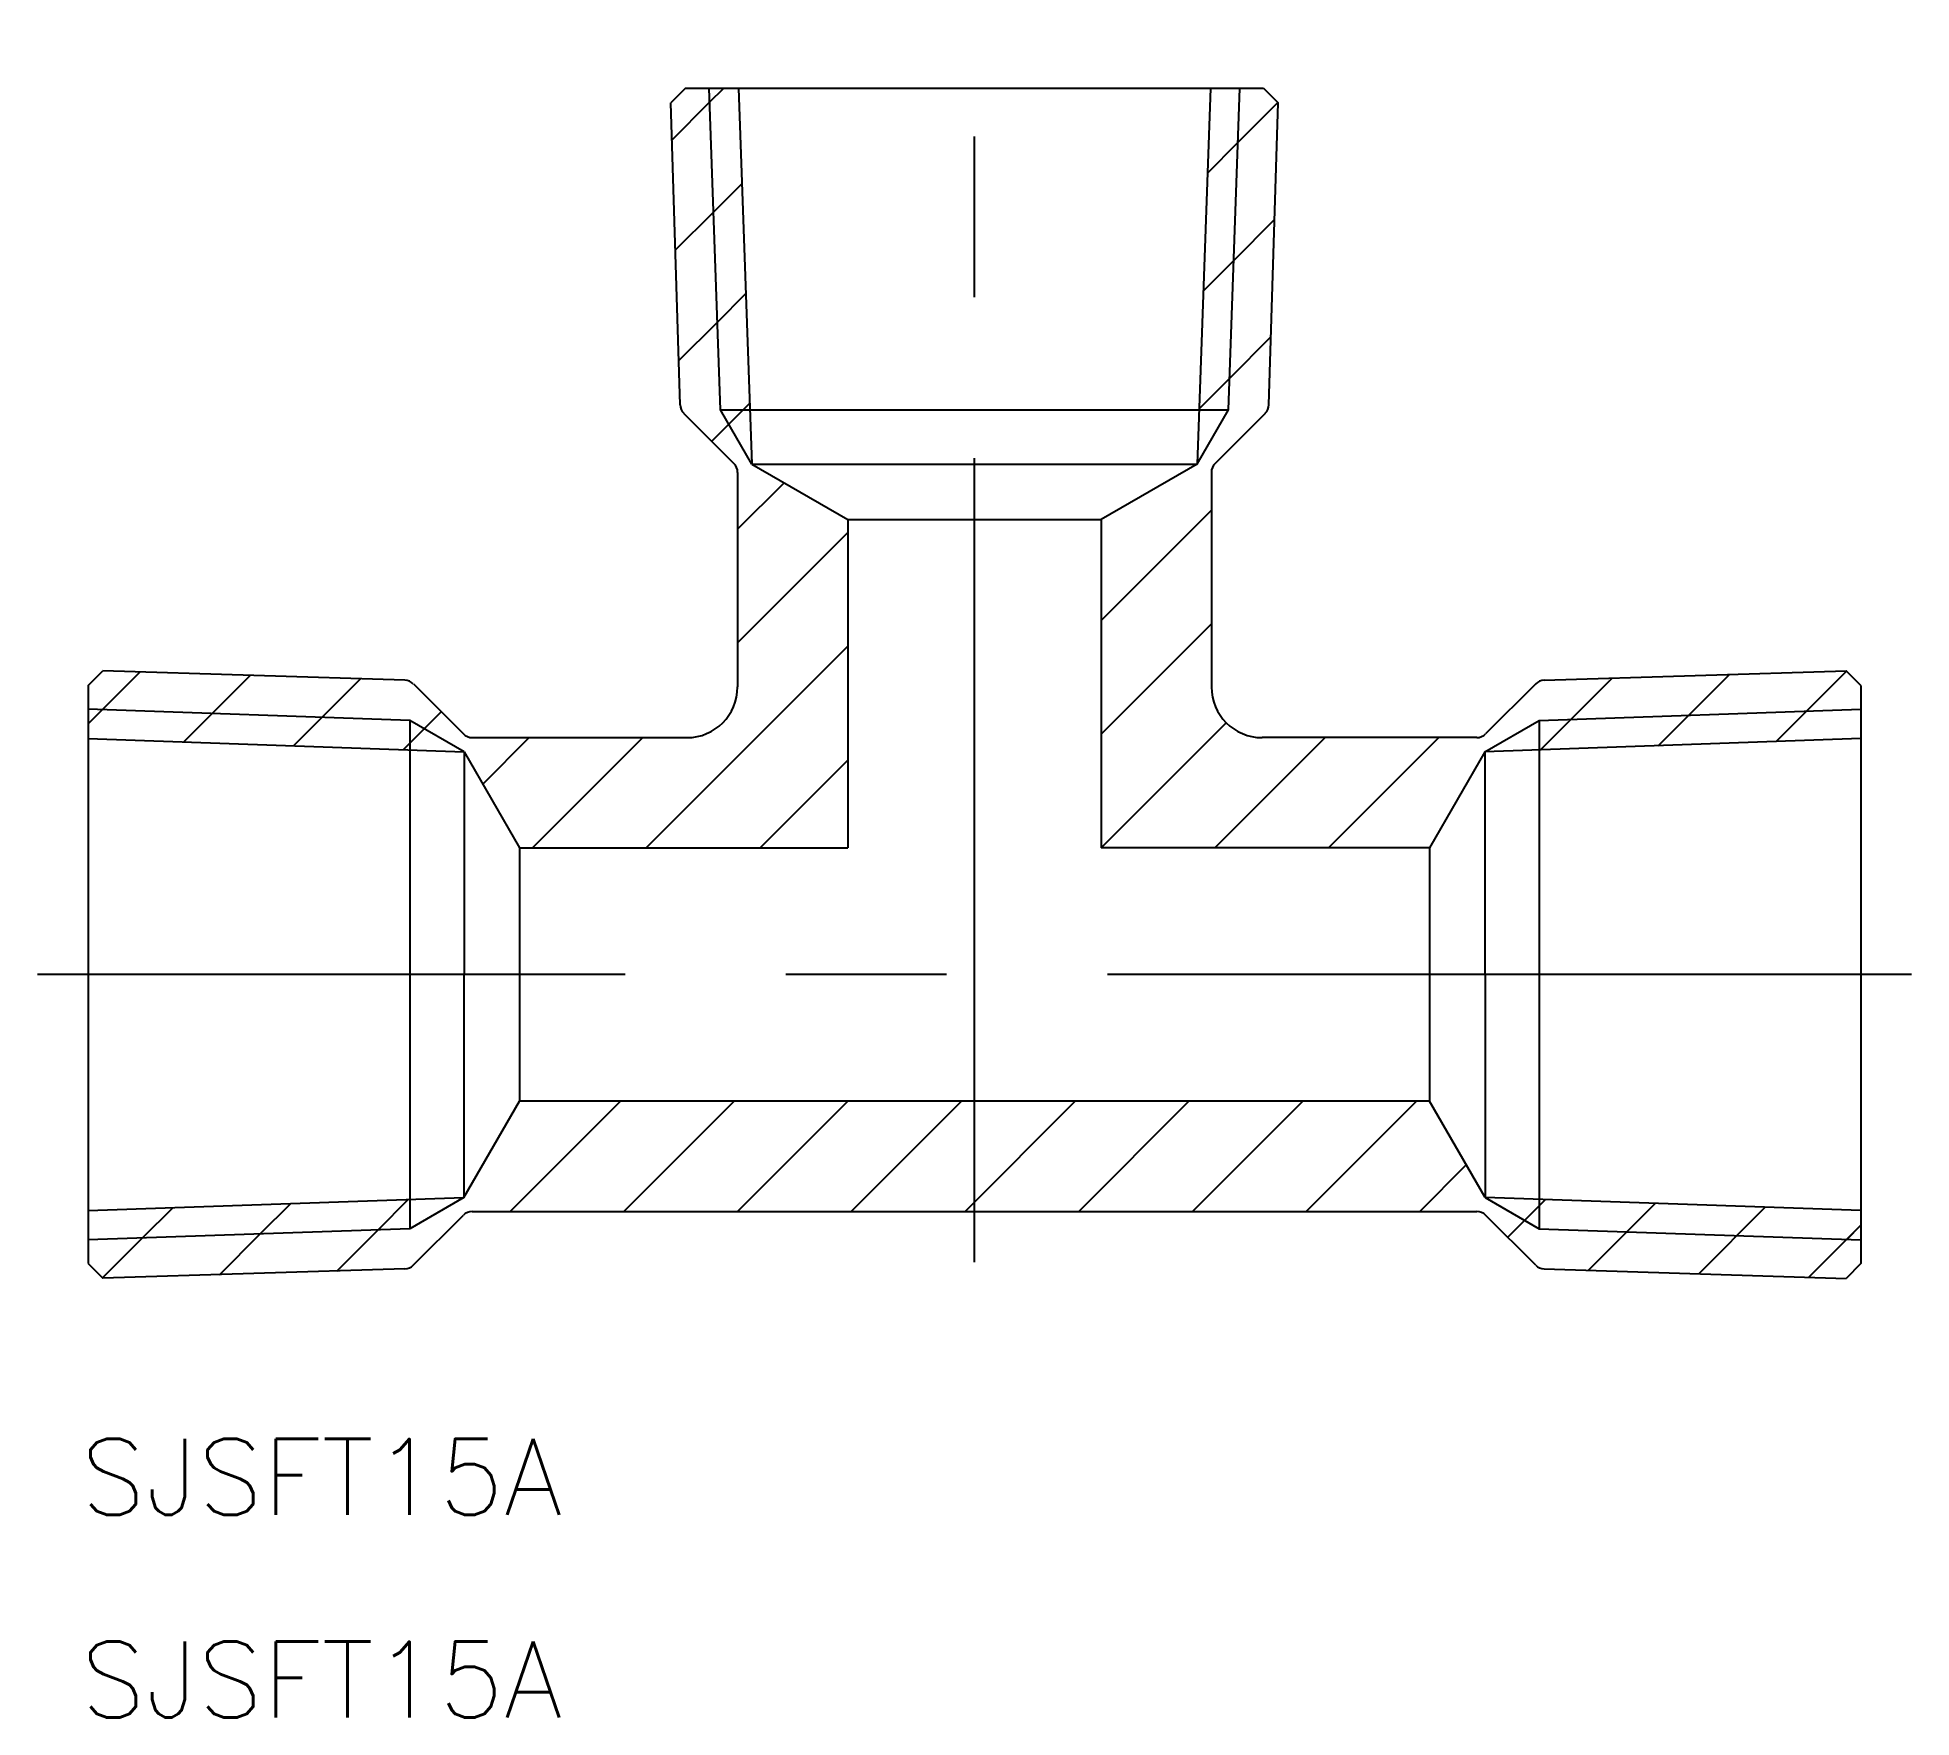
# Model space of a CAD drawing. Extents: x -37 to 37, y -29.3 to 37.
import ezdxf

# ---------------------------------------------------------------- set-up
doc = ezdxf.new("R2010")
doc.units = 0
doc.linetypes.add('CENTER', pattern=[50.8, 31.75, -6.35, 6.35, -6.35])
doc.layers.get('0').update_dxf_attribs({"linetype": 'CONTINUOUS'})
doc.layers.add('CENTER', color=1, linetype='CENTER')
doc.styles.get("Standard").update_dxf_attribs({"font": 'txt.shx', "height": 3, "bigfont": 'bigfont.shx'})

msp = doc.modelspace()

# ---------------------------------------------------------------- linework, layer by layer
at = {"color": 7, "linetype": 'CONTINUOUS'}
for p, q in [((-11.414, 35), (-11.996, 34.418)), ((-11.414, 35), (11.414, 35.002)), ((-9.315, 35), (-8.797, 20.159)), ((9.316, 35.002), (8.797, 20.159)), ((11.414, 35.002), (11.996, 34.42)), ((-11.623, 22.498), (-11.996, 34.418)), ((11.623, 22.498), (11.996, 34.42)), ((-10.034, 22.301), (10.034, 22.301)), ((-11.477, 22.16), (-9.501, 20.184)), ((11.477, 22.16), (9.501, 20.184)), ((-8.797, 20.159), (8.797, 20.159)), ((-8.797, 20.159), (-5, 17.966)), ((8.797, 20.159), (5, 17.966)), ((-9.355, 19.83), (-9.355, 11.355)), ((9.355, 19.83), (9.355, 11.355)), ((-5, 17.966), (-5, 5)), ((-5, 17.966), (5, 17.966)), ((5, 17.966), (5, 5)), ((-34.999, 11.415), (-34.417, 11.996)), ((-22.497, 11.624), (-34.417, 11.996)), ((22.497, 11.623), (34.417, 11.996)), ((34.999, 11.414), (34.417, 11.996)), ((-34.999, 11.415), (-35.002, -11.414)), ((-22.159, 11.477), (-20.183, 9.501)), ((22.159, 11.477), (20.183, 9.501)), ((34.999, 11.414), (35.001, -11.414)), ((-22.299, 10.033), (-22.301, -10.035)), ((22.299, 10.033), (22.301, -10.035)), ((-34.999, 9.316), (-20.157, 8.796)), ((-19.83, 9.355), (-11.355, 9.355)), ((19.83, 9.355), (11.355, 9.355)), ((34.999, 9.315), (20.157, 8.796)), ((-20.157, 8.796), (-20.159, -8.798)), ((-20.157, 8.796), (-17.966, 5)), ((20.157, 8.796), (17.966, 5)), ((20.157, 8.796), (20.158, -8.798)), ((-17.966, 5), (-17.966, -5)), ((-17.966, 5), (-5, 5)), ((17.966, 5), (5, 5)), ((17.966, 5), (17.966, -5.001)), ((-20.159, -8.798), (-17.966, -5)), ((17.966, -5.001), (-17.966, -5)), ((20.158, -8.798), (17.966, -5.001)), ((-35.001, -9.315), (-20.159, -8.798)), ((35.001, -9.315), (20.158, -8.798)), ((-22.16, -11.477), (-20.184, -9.501)), ((-19.83, -9.355), (19.83, -9.355)), ((22.159, -11.477), (20.183, -9.501)), ((-35.002, -11.414), (-34.42, -11.995)), ((-22.498, -11.623), (-34.42, -11.995)), ((22.497, -11.623), (34.419, -11.996)), ((35.001, -11.414), (34.419, -11.996))]:
    msp.add_line(p, q, dxfattribs=at)
at = {"color": 3, "linetype": 'CONTINUOUS'}
for p, q in [((-10.034, 22.301), (-10.477, 35)), ((-10.458, 34.443), (-9.901, 35)), ((10.034, 22.301), (10.478, 35.002)), ((-11.95, 32.951), (-10.458, 34.443)), ((10.403, 32.853), (11.983, 34.433)), ((9.198, 31.649), (10.403, 32.853)), ((-10.307, 30.105), (-9.184, 31.227)), ((-11.814, 28.597), (-10.307, 30.105)), ((10.24, 28.201), (11.852, 29.812)), ((9.036, 26.997), (10.24, 28.201)), ((-10.155, 25.766), (-9.032, 26.889)), ((-11.678, 24.243), (-10.155, 25.766)), ((10.078, 23.548), (11.707, 25.177)), ((8.874, 22.344), (10.078, 23.548)), ((-8.797, 20.159), (-10.034, 22.301)), ((-9.703, 21.728), (-9.13, 22.301)), ((-9.13, 22.301), (-8.881, 22.55)), ((8.797, 20.159), (10.034, 22.301)), ((-10.374, 21.057), (-9.703, 21.728)), ((-9.355, 17.586), (-7.52, 19.421)), ((5, 13.98), (9.355, 18.335)), ((-9.355, 13.096), (-5, 17.451)), ((5, 9.49), (9.355, 13.845)), ((-12.96, 5), (-5, 12.961)), ((-34.443, 10.458), (-32.951, 11.95)), ((26.996, 9.035), (29.813, 11.852)), ((31.649, 9.198), (34.432, 11.981)), ((-30.105, 10.307), (-28.597, 11.814)), ((-25.766, 10.155), (-24.243, 11.678)), ((22.343, 8.873), (25.178, 11.707)), ((-22.299, 10.033), (-34.999, 10.478)), ((-34.999, 9.902), (-34.443, 10.458)), ((-21.728, 9.703), (-21.056, 10.374)), ((22.299, 10.033), (34.999, 10.477)), ((-31.227, 9.184), (-30.105, 10.307)), ((-26.889, 9.032), (-25.766, 10.155)), ((-20.157, 8.796), (-22.299, 10.033)), ((-22.299, 9.131), (-21.728, 9.703)), ((5, 5), (9.941, 9.941)), ((20.157, 8.796), (22.299, 10.033)), ((-22.551, 8.88), (-22.299, 9.131)), ((-19.421, 7.52), (-17.586, 9.355)), ((-17.451, 5), (-13.096, 9.355)), ((9.49, 5), (13.845, 9.355)), ((13.98, 5), (18.335, 9.355)), ((-8.47, 5), (-5, 8.47)), ((-18.335, -9.355), (-13.98, -5)), ((-13.845, -9.355), (-9.49, -5)), ((-9.355, -9.355), (-5, -5)), ((-4.865, -9.355), (-0.51, -5.001)), ((-0.375, -9.355), (3.979, -5.001)), ((4.116, -9.355), (8.469, -5.001)), ((8.606, -9.355), (12.959, -5.001)), ((13.096, -9.355), (17.449, -5.001)), ((17.586, -9.355), (19.42, -7.52)), ((-23.549, -10.078), (-22.345, -8.874)), ((-20.159, -8.798), (-22.301, -10.035)), ((20.158, -8.798), (22.301, -10.035)), ((-32.853, -10.402), (-31.649, -9.198)), ((-28.201, -10.24), (-26.997, -9.036)), ((21.056, -10.374), (22.549, -8.882)), ((22.301, -9.13), (22.549, -8.882)), ((24.243, -11.678), (26.888, -9.033)), ((25.765, -10.156), (26.888, -9.033)), ((28.597, -11.814), (31.227, -9.184)), ((30.104, -10.307), (31.227, -9.184)), ((-22.301, -10.035), (-35.002, -10.477)), ((-29.812, -11.852), (-28.201, -10.24)), ((-25.177, -11.707), (-23.549, -10.078)), ((22.301, -10.035), (35.001, -10.477)), ((32.951, -11.95), (35.001, -9.901)), ((34.443, -10.458), (35.001, -9.901)), ((-34.433, -11.982), (-32.853, -10.402))]:
    msp.add_line(p, q, dxfattribs=at)
at = {"color": 7, "linetype": 'CONTINUOUS'}
for centre, radius, start, end in [((-11.124, 22.514), 0.5, 181.78991, 225), ((11.124, 22.514), 0.5, 315, 358.21009), ((-9.855, 19.83), 0.5, 0, 45), ((9.855, 19.83), 0.5, 135, 180), ((-22.513, 11.124), 0.5, 44.99847, 88.20856), ((-11.355, 11.355), 2, 269.99847, 359.99847), ((11.355, 11.355), 2, 180, 270), ((22.513, 11.124), 0.5, 91.78991, 135), ((-19.83, 9.855), 0.5, 224.99847, 269.99847), ((19.83, 9.855), 0.5, 270, 315), ((-19.83, -9.855), 0.5, 89.99847, 134.99847), ((19.83, -9.855), 0.5, 45, 90), ((-22.513, -11.123), 0.5, 271.78839, 314.99847), ((22.513, -11.124), 0.5, 225, 268.21009)]:
    msp.add_arc(centre, radius, start, end, dxfattribs=at)
at = {"layer": 'CENTER', "color": 1, "linetype": 'CENTER'}
for p, q in [((0, -11.355), (0, 37.001)), ((37, 0), (-37, 0))]:
    msp.add_line(p, q, dxfattribs=at)

# ---------------------------------------------------------------- texts
at = {"color": 7, "linetype": 'CONTINUOUS'}
for p in [(-35.297, -21.337), (-35.297, -29.337)]:
    msp.add_text('SJSFT15A', height=3, dxfattribs=at).set_placement(p)

doc.saveas('drawing.dxf')
